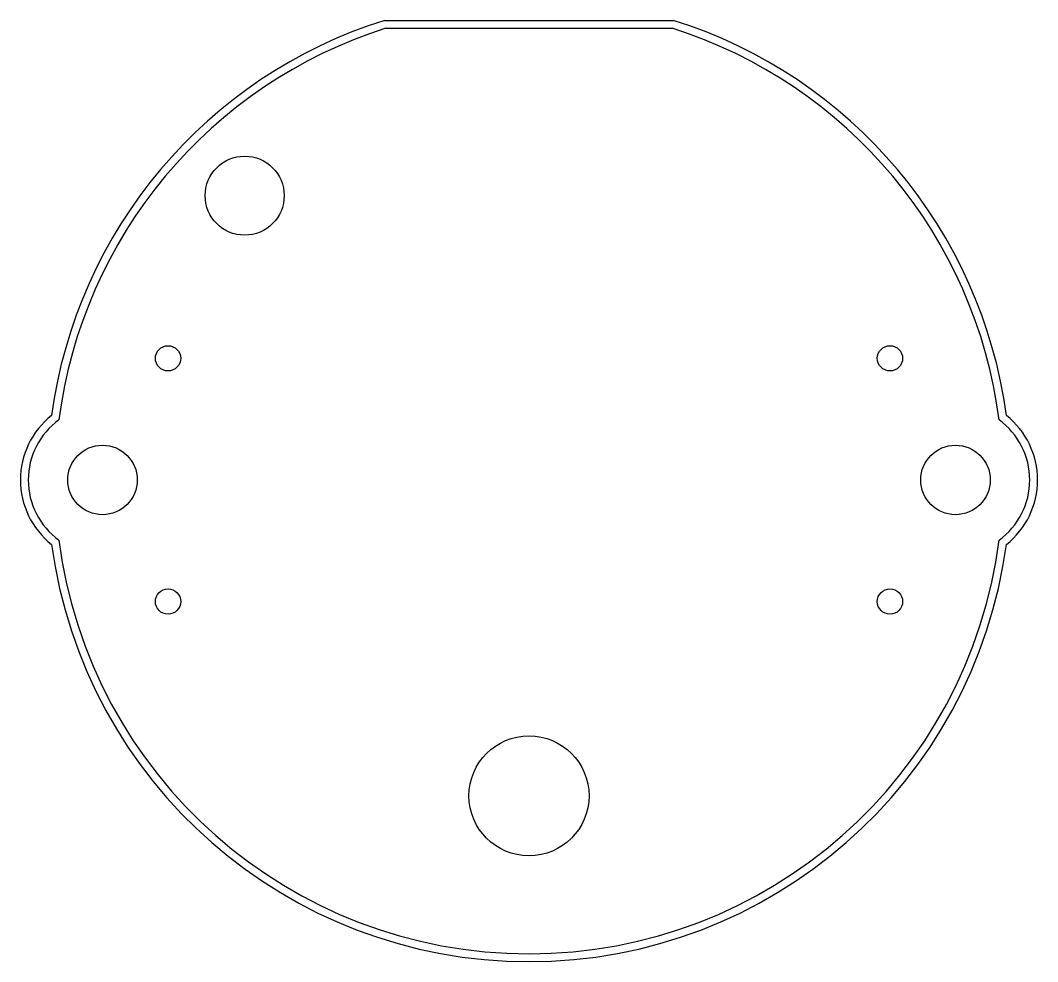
# Model space of a CAD drawing. Header units: millimetres. Extents: x -16.1 to 16.1, y -15.2 to 14.6.
import ezdxf

# ---------------------------------------------------------------- set-up
doc = ezdxf.new("R2010")
doc.units = ezdxf.units.MM

msp = doc.modelspace()

# ---------------------------------------------------------------- linework, layer by layer
at = {"color": 7, "linetype": 'Continuous'}
for p, q in [((-4.567, 14.55), (4.567, 14.55)), ((-4.529, 14.3), (4.529, 14.3))]:
    msp.add_line(p, q, dxfattribs=at)
for centre, radius in [((-9, 9), 1.25), ((-11.425, 3.85), 0.4), ((11.425, 3.85), 0.4), ((-13.5, 0), 1.1), ((13.5, 0), 1.1), ((-11.425, -3.85), 0.4), ((11.425, -3.85), 0.4), ((0, -10), 1.9)]:
    msp.add_circle(centre, radius, dxfattribs=at)
for centre, radius, start, end in [((0, 0), 15.25, 107.4272, 172.3158), ((0, 0), 15.25, 7.6842, 72.5728), ((0, 0), 15, 107.5729, 172.7114), ((0, 0), 15, 7.2886, 72.4271), ((-13.5, 0), 2.6, 128.3458, 231.6542), ((13.5, 0), 2.6, 308.3458, 51.6542), ((-13.5, 0), 2.35, 125.9247, 234.0753), ((13.5, 0), 2.35, 305.9247, 54.0753), ((0, 0), 15, 187.2886, 352.7114), ((0, 0), 15.25, 187.6842, 352.3158)]:
    msp.add_arc(centre, radius, start, end, dxfattribs=at)

doc.saveas('drawing.dxf')
